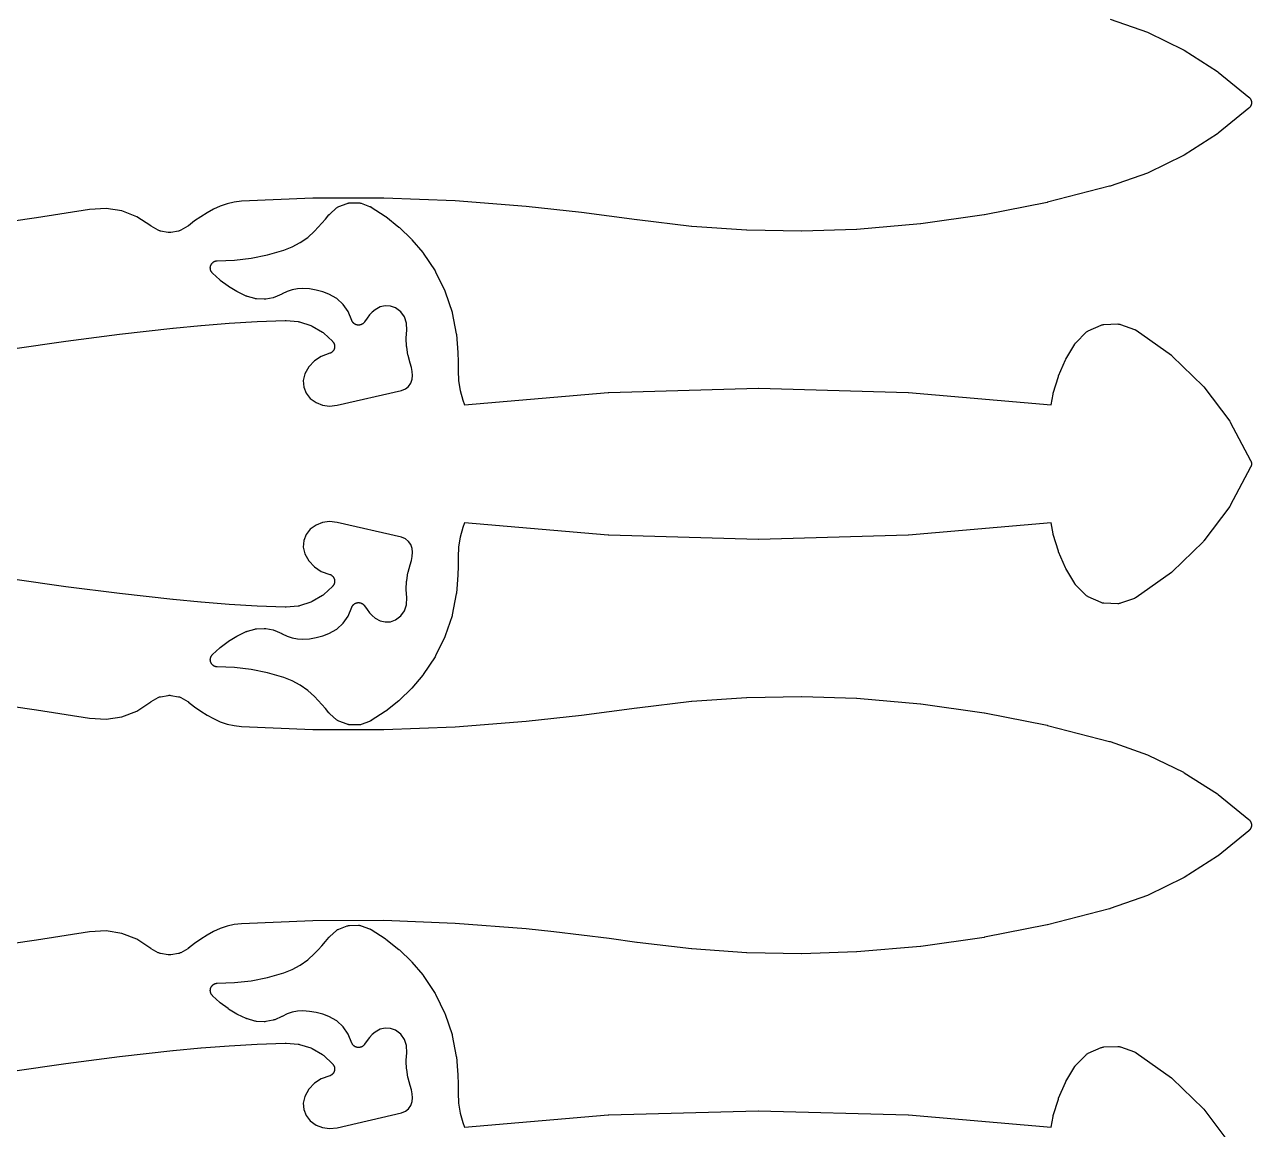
# Model space of a CAD drawing. Header units: metres. Extents: x 0 to 3000, y 0 to 1200.
# Drawn here: x 1698.4 to 2038.1, y 588 to 893.9 of the extents above; entities that cross this region are included whole.
import ezdxf

# ---------------------------------------------------------------- set-up
doc = ezdxf.new("R2010")
doc.units = ezdxf.units.M

msp = doc.modelspace()

# ---------------------------------------------------------------- linework, layer by layer
at = {"color": 1}
for points in [[(1998.94, 895.39), (2009.27, 891.75), (2009.49, 891.66), (2019.3, 886.88), (2019.5, 886.76), (2028.69, 880.88), (2028.88, 880.74), (2037.36, 873.81), (2037.36, 873.81), (2037.36, 873.81), (2037.43, 873.74), (2037.5, 873.68), (2037.51, 873.68), (2037.51, 873.67), (2037.57, 873.6), (2037.64, 873.53), (2037.64, 873.53), (2037.64, 873.53), (2037.7, 873.45), (2037.75, 873.38), (2037.76, 873.37), (2037.76, 873.37), (2037.81, 873.29), (2037.85, 873.21), (2037.86, 873.2), (2037.86, 873.2), (2037.9, 873.12), (2037.94, 873.03), (2037.94, 873.03), (2037.94, 873.02), (2037.97, 872.93), (2038.01, 872.85), (2038.01, 872.84), (2038.01, 872.84), (2038.03, 872.75), (2038.05, 872.66), (2038.05, 872.65), (2038.06, 872.65), (2038.07, 872.56), (2038.08, 872.46), (2038.08, 872.46), (2038.08, 872.45), (2038.09, 872.36), (2038.09, 872.27), (2038.09, 872.26), (2038.09, 872.26), (2038.09, 872.16), (2038.08, 872.07), (2038.08, 872.07), (2038.08, 872.06), (2038.07, 871.97), (2038.06, 871.88), (2038.05, 871.87), (2038.05, 871.87), (2038.03, 871.78), (2038.01, 871.69), (2038.01, 871.68), (2038.01, 871.68), (2037.97, 871.59), (2037.94, 871.5), (2037.94, 871.5), (2037.94, 871.49), (2037.9, 871.41), (2037.86, 871.32), (2037.86, 871.32), (2037.85, 871.32), (2037.81, 871.23), (2037.76, 871.15), (2037.76, 871.15), (2037.75, 871.15), (2037.7, 871.07), (2037.64, 871), (2037.64, 870.99), (2037.64, 870.99), (2037.57, 870.92), (2037.51, 870.85), (2037.51, 870.85), (2037.5, 870.84), (2037.43, 870.78), (2037.36, 870.72), (2037.36, 870.72), (2037.36, 870.71), (2028.88, 863.78), (2028.69, 863.65), (2019.5, 857.76), (2019.3, 857.65), (2009.49, 852.86), (2009.27, 852.77), (1998.94, 849.14), (1998.86, 849.11), (1998.78, 849.09), (1981.65, 844.67), (1981.54, 844.65), (1964.21, 841.19), (1964.1, 841.17), (1946.6, 838.68), (1946.49, 838.67), (1928.86, 837.16), (1928.81, 837.16), (1928.75, 837.15), (1913.61, 836.66), (1913.51, 836.66), (1898.37, 836.93), (1898.27, 836.94), (1883.17, 837.97), (1883.06, 837.98), (1868.02, 839.77), (1868, 839.77), (1867.98, 839.77), (1860.33, 840.84), (1852.67, 841.81), (1845.01, 842.7), (1837.35, 843.5), (1817.65, 845.05), (1797.94, 845.81), (1778.21, 845.78), (1758.52, 844.95), (1756.48, 844.72), (1754.52, 844.28), (1752.62, 843.64), (1750.76, 842.79), (1748.98, 841.79), (1747.23, 840.69), (1745.54, 839.51), (1743.87, 838.2), (1743.83, 838.17), (1743.79, 838.14), (1743.74, 838.12), (1743.71, 838.09), (1743.66, 838.06), (1743.62, 838.04), (1741.69, 836.94), (1741.54, 836.87), (1741.38, 836.8), (1741.21, 836.75), (1741.04, 836.71), (1738.92, 836.35), (1738.69, 836.32), (1738.47, 836.32), (1738.24, 836.35), (1736.12, 836.71), (1735.95, 836.75), (1735.79, 836.8), (1735.63, 836.87), (1735.47, 836.94), (1733.54, 838.04), (1733.49, 838.07), (1733.43, 838.11), (1729.51, 840.68), (1725.38, 842.28), (1721.01, 842.97), (1716.43, 842.7), (1701.8, 840.38), (1701.77, 840.38), (1687.02, 838.26)], [(1695.12, 804.14), (1709.87, 806.26), (1709.9, 806.26), (1724.69, 808.16), (1724.72, 808.16), (1739.53, 809.84), (1739.55, 809.84), (1739.57, 809.84), (1747.28, 810.58), (1747.32, 810.59), (1755.05, 811.18), (1755.09, 811.18), (1762.83, 811.63), (1762.87, 811.63), (1770.62, 811.93), (1770.64, 811.93), (1770.67, 811.93), (1770.74, 811.93), (1770.82, 811.93), (1770.84, 811.93), (1770.87, 811.93), (1774.15, 811.65), (1774.37, 811.62), (1774.59, 811.56), (1777.7, 810.57), (1777.9, 810.49), (1778.1, 810.39), (1780.91, 808.74), (1781.1, 808.61), (1781.27, 808.47), (1783.66, 806.2), (1783.72, 806.14), (1783.78, 806.08), (1783.79, 806.07), (1783.8, 806.06), (1783.85, 805.99), (1783.9, 805.93), (1783.91, 805.92), (1783.92, 805.9), (1783.97, 805.83), (1784.01, 805.76), (1784.02, 805.75), (1784.03, 805.74), (1784.07, 805.66), (1784.1, 805.59), (1784.11, 805.58), (1784.12, 805.56), (1784.15, 805.49), (1784.18, 805.41), (1784.18, 805.39), (1784.19, 805.38), (1784.21, 805.3), (1784.23, 805.22), (1784.24, 805.21), (1784.24, 805.19), (1784.26, 805.11), (1784.27, 805.03), (1784.27, 805.01), (1784.27, 805), (1784.28, 804.92), (1784.29, 804.83), (1784.29, 804.82), (1784.29, 804.8), (1784.29, 804.72), (1784.29, 804.64), (1784.29, 804.62), (1784.29, 804.61), (1784.28, 804.52), (1784.27, 804.44), (1784.26, 804.43), (1784.26, 804.41), (1784.24, 804.33), (1784.23, 804.25), (1784.22, 804.23), (1784.22, 804.22), (1784.19, 804.14), (1784.17, 804.06), (1784.16, 804.05), (1784.16, 804.03), (1784.13, 803.96), (1784.09, 803.88), (1784.09, 803.87), (1784.08, 803.85), (1784.04, 803.78), (1784, 803.71), (1783.99, 803.7), (1783.98, 803.68), (1783.94, 803.61), (1783.89, 803.55), (1783.88, 803.53), (1783.87, 803.52), (1783.82, 803.46), (1783.76, 803.39), (1783.75, 803.38), (1783.74, 803.37), (1783.68, 803.32), (1783.62, 803.26), (1783.61, 803.25), (1783.6, 803.24), (1783.54, 803.19), (1783.47, 803.13), (1783.46, 803.13), (1783.45, 803.12), (1783.38, 803.07), (1783.31, 803.03), (1783.29, 803.02), (1783.28, 803.01), (1783.21, 802.97), (1783.13, 802.93), (1783.12, 802.93), (1783.11, 802.92), (1783.03, 802.89), (1782.95, 802.86), (1780.56, 802.02), (1778.67, 800.78), (1777.13, 799.13), (1776.03, 797.15), (1775.59, 795.32), (1775.72, 793.52), (1776.38, 791.84), (1777.55, 790.37), (1779.14, 789.23), (1780.96, 788.51), (1782.9, 788.24), (1784.99, 788.47), (1802.77, 792.59), (1803.93, 793.05), (1804.76, 793.72), (1805.36, 794.6), (1805.71, 795.73), (1805.8, 796.76), (1805.76, 797.87), (1805.58, 798.98), (1805.24, 800.17), (1804.64, 802.23), (1804.59, 802.46), (1804.23, 804.57), (1804.2, 804.8), (1804.1, 806.94), (1804.1, 807.18), (1804.24, 809.23), (1804.18, 811.25), (1803.62, 812.92), (1802.58, 814.36), (1801.13, 815.45), (1799.74, 815.95), (1798.29, 816.04), (1796.88, 815.72), (1795.5, 814.94), (1794.72, 814.28), (1793.95, 813.48), (1793.25, 812.61), (1792.6, 811.59), (1792.58, 811.57), (1792.56, 811.54), (1792.52, 811.49), (1792.48, 811.43), (1792.46, 811.41), (1792.45, 811.39), (1792.4, 811.34), (1792.35, 811.28), (1792.33, 811.26), (1792.31, 811.24), (1792.26, 811.2), (1792.21, 811.15), (1792.19, 811.13), (1792.16, 811.11), (1792.11, 811.07), (1792.05, 811.03), (1792.03, 811.01), (1792.01, 811), (1791.95, 810.96), (1791.89, 810.93), (1791.86, 810.91), (1791.84, 810.9), (1791.77, 810.87), (1791.71, 810.84), (1791.68, 810.83), (1791.66, 810.82), (1791.59, 810.79), (1791.53, 810.77), (1791.5, 810.76), (1791.47, 810.75), (1791.4, 810.74), (1791.34, 810.72), (1791.31, 810.71), (1791.28, 810.71), (1791.21, 810.7), (1791.14, 810.69), (1791.12, 810.69), (1791.09, 810.68), (1791.02, 810.68), (1790.95, 810.67), (1790.92, 810.68), (1790.89, 810.67), (1790.82, 810.68), (1790.75, 810.68), (1790.72, 810.68), (1790.69, 810.69), (1790.63, 810.7), (1790.56, 810.71), (1790.53, 810.71), (1790.5, 810.72), (1790.43, 810.74), (1790.37, 810.75), (1790.34, 810.76), (1790.31, 810.77), (1790.25, 810.79), (1790.18, 810.81), (1790.15, 810.83), (1790.13, 810.84), (1790.06, 810.87), (1790, 810.9), (1789.98, 810.91), (1789.95, 810.92), (1789.89, 810.96), (1789.83, 810.99), (1789.81, 811.01), (1789.78, 811.03), (1789.73, 811.07), (1789.67, 811.11), (1789.65, 811.13), (1789.63, 811.14), (1789.58, 811.19), (1789.52, 811.24), (1789.5, 811.26), (1789.48, 811.28), (1789.44, 811.33), (1789.39, 811.38), (1789.37, 811.4), (1789.35, 811.42), (1789.31, 811.48), (1789.27, 811.54), (1789.26, 811.56), (1789.24, 811.58), (1789.2, 811.64), (1789.17, 811.7), (1789.15, 811.73), (1789.14, 811.75), (1789.11, 811.82), (1789.08, 811.88), (1789.07, 811.91), (1789.06, 811.93), (1788.06, 814.42), (1786.68, 816.41), (1784.89, 818.03), (1782.7, 819.26), (1780.99, 819.88), (1779.16, 820.36), (1777.31, 820.67), (1775.45, 820.8), (1773.97, 820.73), (1772.55, 820.47), (1771.18, 820.01), (1769.75, 819.29), (1769.71, 819.28), (1769.67, 819.25), (1767.72, 818.39), (1767.5, 818.31), (1767.27, 818.25), (1765.2, 817.87), (1764.98, 817.84), (1764.75, 817.84), (1762.64, 817.93), (1762.41, 817.95), (1762.19, 818.01), (1760.13, 818.59), (1760.07, 818.61), (1760, 818.63), (1759.98, 818.64), (1759.95, 818.65), (1759.88, 818.68), (1759.82, 818.71), (1757.4, 819.86), (1757.22, 819.95), (1754.94, 821.34), (1754.77, 821.45), (1752.63, 823.06), (1752.48, 823.19), (1750.51, 825.01), (1750.51, 825.01), (1750.51, 825.01), (1750.44, 825.08), (1750.37, 825.15), (1750.37, 825.15), (1750.37, 825.15), (1750.31, 825.23), (1750.25, 825.3), (1750.25, 825.3), (1750.25, 825.31), (1750.19, 825.39), (1750.14, 825.47), (1750.14, 825.47), (1750.14, 825.47), (1750.1, 825.56), (1750.05, 825.64), (1750.05, 825.64), (1750.05, 825.65), (1750.01, 825.73), (1749.98, 825.82), (1749.98, 825.83), (1749.98, 825.83), (1749.95, 825.92), (1749.92, 826.01), (1749.92, 826.01), (1749.92, 826.02), (1749.9, 826.11), (1749.89, 826.2), (1749.89, 826.21), (1749.89, 826.21), (1749.88, 826.3), (1749.87, 826.4), (1749.87, 826.4), (1749.87, 826.41), (1749.87, 826.5), (1749.87, 826.6), (1749.87, 826.6), (1749.87, 826.6), (1749.88, 826.7), (1749.89, 826.79), (1749.89, 826.79), (1749.89, 826.8), (1749.91, 826.89), (1749.93, 826.98), (1749.93, 826.99), (1749.93, 826.99), (1749.96, 827.08), (1749.99, 827.17), (1749.99, 827.17), (1749.99, 827.18), (1750.03, 827.26), (1750.07, 827.35), (1750.07, 827.35), (1750.07, 827.36), (1750.12, 827.44), (1750.16, 827.52), (1750.16, 827.53), (1750.17, 827.53), (1750.22, 827.61), (1750.27, 827.68), (1750.28, 827.69), (1750.28, 827.69), (1750.34, 827.76), (1750.4, 827.84), (1750.4, 827.84), (1750.4, 827.84), (1750.47, 827.91), (1750.54, 827.97), (1750.54, 827.97), (1750.54, 827.98), (1750.62, 828.04), (1750.69, 828.1), (1750.7, 828.1), (1750.7, 828.1), (1750.78, 828.15), (1750.86, 828.2), (1750.86, 828.2), (1750.86, 828.21), (1750.95, 828.25), (1751.03, 828.29), (1751.03, 828.29), (1751.04, 828.3), (1751.13, 828.33), (1751.21, 828.37), (1751.22, 828.37), (1751.22, 828.37), (1751.31, 828.4), (1751.4, 828.42), (1751.4, 828.42), (1751.41, 828.42), (1751.5, 828.44), (1751.59, 828.46), (1751.6, 828.46), (1751.6, 828.46), (1751.7, 828.47), (1751.79, 828.48), (1751.79, 828.48), (1751.8, 828.48), (1756.54, 828.65), (1761.17, 829.19), (1765.74, 830.1), (1770.21, 831.38), (1772.57, 832.32), (1774.79, 833.52), (1776.85, 834.97), (1778.76, 836.69), (1779.77, 837.74), (1780.77, 838.85), (1781.75, 839.99), (1782.7, 841.18), (1782.75, 841.23), (1782.79, 841.28), (1782.82, 841.3), (1782.83, 841.33), (1782.89, 841.37), (1782.93, 841.42), (1784.83, 843.1), (1784.97, 843.22), (1785.12, 843.32), (1785.28, 843.4), (1785.44, 843.47), (1787.74, 844.36), (1787.91, 844.41), (1788.08, 844.45), (1788.25, 844.48), (1788.43, 844.49), (1790.89, 844.52), (1791.07, 844.52), (1791.24, 844.5), (1791.42, 844.46), (1791.59, 844.41), (1793.98, 843.55), (1794.01, 843.54), (1794.04, 843.53), (1794.1, 843.5), (1794.1, 843.5), (1794.16, 843.48), (1794.19, 843.46), (1794.22, 843.45), (1794.28, 843.41), (1794.33, 843.38), (1794.36, 843.37), (1794.39, 843.35), (1798.29, 840.82), (1798.45, 840.71), (1802.08, 837.82), (1802.22, 837.69), (1805.55, 834.46), (1805.68, 834.32), (1808.69, 830.77), (1808.7, 830.76), (1808.71, 830.75), (1808.76, 830.68), (1808.81, 830.62), (1808.82, 830.6), (1808.83, 830.59), (1812.1, 825.66), (1812.24, 825.43), (1814.82, 820.13), (1814.92, 819.89), (1816.78, 814.3), (1816.85, 814.04), (1817.96, 808.23), (1817.98, 808.14), (1817.99, 808.06), (1818.25, 805.62), (1818.25, 805.55), (1818.42, 803.11), (1818.43, 803.04), (1818.51, 800.59), (1818.51, 800.52), (1818.51, 798.1), (1818.61, 795.27), (1819.02, 792.55), (1819.74, 789.9), (1820.24, 788.61), (1860.04, 792.01), (1860.16, 792.02), (1901.54, 793.19), (1901.66, 793.19), (1943.04, 792.02), (1943.16, 792.01), (1982.63, 788.64), (1983.17, 791.59), (1983.23, 791.82), (1984.63, 796.42), (1984.71, 796.63), (1986.63, 801.04), (1986.74, 801.25), (1989.16, 805.41), (1989.19, 805.46), (1989.22, 805.51), (1989.25, 805.54), (1989.27, 805.58), (1989.3, 805.62), (1989.34, 805.66), (1989.37, 805.7), (1989.39, 805.73), (1989.43, 805.77), (1989.47, 805.81), (1992.3, 808.68), (1992.44, 808.81), (1992.59, 808.93), (1992.76, 809.03), (1992.93, 809.11), (1996.51, 810.67), (1996.68, 810.73), (1996.86, 810.78), (1997.04, 810.82), (1997.23, 810.83), (2001.13, 810.98), (2001.32, 810.97), (2001.51, 810.95), (2001.7, 810.92), (2001.88, 810.86), (2005.68, 809.5), (2005.74, 809.47), (2005.81, 809.44), (2005.83, 809.43), (2005.86, 809.42), (2005.92, 809.38), (2005.99, 809.35), (2006.01, 809.34), (2006.03, 809.33), (2006.09, 809.29), (2006.15, 809.25), (2015.94, 802.32), (2016.06, 802.22), (2016.18, 802.12), (2024.71, 793.81), (2024.82, 793.7), (2024.92, 793.58), (2032.07, 784.05), (2032.16, 783.92), (2032.24, 783.79), (2037.86, 773.2), (2037.9, 773.12), (2037.94, 773.03), (2037.94, 773.03), (2037.94, 773.02), (2037.97, 772.93), (2038.01, 772.85), (2038.01, 772.84), (2038.01, 772.84), (2038.03, 772.75), (2038.05, 772.66), (2038.05, 772.65), (2038.06, 772.65), (2038.07, 772.56), (2038.08, 772.46), (2038.08, 772.46), (2038.08, 772.45), (2038.09, 772.36), (2038.09, 772.27), (2038.09, 772.26), (2038.09, 772.26), (2038.09, 772.16), (2038.08, 772.07), (2038.08, 772.07), (2038.08, 772.06), (2038.07, 771.97), (2038.06, 771.88), (2038.05, 771.87), (2038.05, 771.87), (2038.03, 771.78), (2038.01, 771.69), (2038.01, 771.68), (2038.01, 771.68), (2037.97, 771.59), (2037.94, 771.5), (2037.94, 771.5), (2037.94, 771.49), (2037.9, 771.41), (2037.86, 771.32), (2032.24, 760.74), (2032.16, 760.6), (2032.07, 760.48), (2024.92, 750.95), (2024.82, 750.83), (2024.71, 750.71), (2016.18, 742.4), (2016.06, 742.3), (2015.94, 742.2), (2006.15, 735.28), (2006.09, 735.24), (2006.03, 735.2), (2006.01, 735.19), (2005.99, 735.17), (2005.92, 735.14), (2005.86, 735.1), (2005.83, 735.09), (2005.81, 735.08), (2005.74, 735.06), (2005.68, 735.03), (2001.88, 733.66), (2001.7, 733.61), (2001.51, 733.57), (2001.32, 733.55), (2001.13, 733.55), (1997.23, 733.69), (1997.04, 733.71), (1996.86, 733.74), (1996.68, 733.79), (1996.51, 733.86), (1992.93, 735.41), (1992.76, 735.5), (1992.59, 735.6), (1992.44, 735.71), (1992.3, 735.84), (1989.47, 738.71), (1989.43, 738.75), (1989.39, 738.79), (1989.37, 738.83), (1989.34, 738.86), (1989.3, 738.9), (1989.27, 738.95), (1989.25, 738.98), (1989.22, 739.02), (1989.19, 739.07), (1989.16, 739.11), (1986.74, 743.28), (1986.63, 743.49), (1984.71, 747.89), (1984.63, 748.11), (1983.23, 752.71), (1983.17, 752.93), (1982.63, 755.89), (1943.16, 752.51), (1943.04, 752.51), (1901.66, 751.33), (1901.54, 751.33), (1860.16, 752.51), (1860.04, 752.51), (1820.24, 755.91), (1819.74, 754.63), (1819.02, 751.97), (1818.61, 749.25), (1818.51, 746.42), (1818.51, 744.01), (1818.51, 743.94), (1818.43, 741.49), (1818.42, 741.42), (1818.25, 738.97), (1818.25, 738.9), (1817.99, 736.46), (1817.98, 736.38), (1817.96, 736.3), (1816.85, 730.48), (1816.78, 730.23), (1814.92, 724.64), (1814.82, 724.39), (1812.24, 719.09), (1812.1, 718.86), (1808.83, 713.93), (1808.82, 713.92), (1808.81, 713.91), (1808.76, 713.84), (1808.71, 713.78), (1808.7, 713.76), (1808.69, 713.75), (1805.68, 710.2), (1805.55, 710.06), (1802.22, 706.83), (1802.08, 706.7), (1798.45, 703.82), (1798.29, 703.7), (1794.39, 701.18), (1794.36, 701.16), (1794.33, 701.14), (1794.28, 701.11), (1794.22, 701.08), (1794.19, 701.06), (1794.16, 701.05), (1794.1, 701.02), (1794.04, 701), (1794.01, 700.99), (1793.98, 700.97), (1791.59, 700.12), (1791.42, 700.06), (1791.24, 700.03), (1791.07, 700.01), (1790.89, 700), (1788.43, 700.04), (1788.25, 700.05), (1788.08, 700.07), (1787.91, 700.11), (1787.74, 700.17), (1785.44, 701.05), (1785.28, 701.12), (1785.12, 701.21), (1784.97, 701.31), (1784.83, 701.42), (1782.93, 703.1), (1782.89, 703.15), (1782.83, 703.2), (1782.82, 703.22), (1782.79, 703.24), (1782.75, 703.29), (1782.7, 703.34), (1781.75, 704.53), (1780.77, 705.67), (1779.77, 706.78), (1778.76, 707.83), (1776.85, 709.56), (1774.79, 711.01), (1772.57, 712.21), (1770.21, 713.15), (1765.74, 714.42), (1761.17, 715.33), (1756.54, 715.88), (1751.8, 716.05), (1751.79, 716.05), (1751.79, 716.05), (1751.7, 716.06), (1751.6, 716.06), (1751.6, 716.07), (1751.59, 716.07), (1751.5, 716.08), (1751.41, 716.1), (1751.4, 716.1), (1751.4, 716.1), (1751.31, 716.13), (1751.22, 716.16), (1751.22, 716.16), (1751.21, 716.16), (1751.13, 716.19), (1751.04, 716.23), (1751.03, 716.23), (1751.03, 716.23), (1750.95, 716.27), (1750.86, 716.32), (1750.86, 716.32), (1750.86, 716.32), (1750.78, 716.37), (1750.7, 716.42), (1750.7, 716.43), (1750.69, 716.43), (1750.62, 716.49), (1750.54, 716.55), (1750.54, 716.55), (1750.54, 716.55), (1750.47, 716.62), (1750.4, 716.68), (1750.4, 716.69), (1750.4, 716.69), (1750.34, 716.76), (1750.28, 716.83), (1750.28, 716.84), (1750.27, 716.84), (1750.22, 716.92), (1750.17, 717), (1750.16, 717), (1750.16, 717), (1750.12, 717.08), (1750.07, 717.17), (1750.07, 717.17), (1750.07, 717.17), (1750.03, 717.26), (1749.99, 717.35), (1749.99, 717.35), (1749.99, 717.35), (1749.96, 717.44), (1749.93, 717.54), (1749.93, 717.54), (1749.93, 717.54), (1749.91, 717.63), (1749.89, 717.73), (1749.89, 717.73), (1749.89, 717.73), (1749.88, 717.83), (1749.87, 717.92), (1749.87, 717.93), (1749.87, 717.93), (1749.87, 718.02), (1749.87, 718.12), (1749.87, 718.12), (1749.87, 718.12), (1749.88, 718.22), (1749.89, 718.31), (1749.89, 718.32), (1749.89, 718.32), (1749.9, 718.41), (1749.92, 718.51), (1749.92, 718.51), (1749.92, 718.51), (1749.95, 718.6), (1749.98, 718.7), (1749.98, 718.7), (1749.98, 718.7), (1750.01, 718.79), (1750.05, 718.88), (1750.05, 718.88), (1750.05, 718.88), (1750.1, 718.97), (1750.14, 719.05), (1750.14, 719.05), (1750.14, 719.06), (1750.19, 719.14), (1750.25, 719.22), (1750.25, 719.22), (1750.25, 719.22), (1750.31, 719.3), (1750.37, 719.37), (1750.37, 719.37), (1750.37, 719.37), (1750.44, 719.44), (1750.51, 719.51), (1750.51, 719.51), (1750.51, 719.51), (1752.48, 721.34), (1752.63, 721.46), (1754.77, 723.07), (1754.94, 723.19), (1757.22, 724.57), (1757.4, 724.67), (1759.82, 725.82), (1759.88, 725.84), (1759.95, 725.87), (1759.98, 725.88), (1760, 725.89), (1760.07, 725.91), (1760.13, 725.94), (1762.19, 726.52), (1762.41, 726.57), (1762.64, 726.59), (1764.75, 726.69), (1764.98, 726.69), (1765.2, 726.66), (1767.27, 726.27), (1767.5, 726.21), (1767.72, 726.13), (1769.67, 725.27), (1769.71, 725.25), (1769.75, 725.23), (1771.18, 724.52), (1772.55, 724.06), (1773.97, 723.79), (1775.45, 723.73), (1777.31, 723.86), (1779.16, 724.16), (1780.99, 724.64), (1782.7, 725.26), (1784.89, 726.49), (1786.68, 728.12), (1788.06, 730.1), (1789.06, 732.59), (1789.07, 732.62), (1789.08, 732.65), (1789.11, 732.71), (1789.14, 732.77), (1789.15, 732.8), (1789.17, 732.82), (1789.2, 732.88), (1789.24, 732.94), (1789.26, 732.96), (1789.27, 732.99), (1789.31, 733.04), (1789.35, 733.1), (1789.37, 733.12), (1789.39, 733.14), (1789.44, 733.19), (1789.48, 733.25), (1789.5, 733.27), (1789.52, 733.29), (1789.58, 733.33), (1789.63, 733.38), (1789.65, 733.4), (1789.67, 733.42), (1789.73, 733.46), (1789.78, 733.5), (1789.81, 733.51), (1789.83, 733.53), (1789.89, 733.57), (1789.95, 733.6), (1789.98, 733.61), (1790, 733.63), (1790.06, 733.66), (1790.13, 733.69), (1790.15, 733.7), (1790.18, 733.71), (1790.25, 733.73), (1790.31, 733.76), (1790.34, 733.76), (1790.37, 733.77), (1790.43, 733.79), (1790.5, 733.81), (1790.53, 733.81), (1790.56, 733.82), (1790.63, 733.83), (1790.69, 733.84), (1790.72, 733.84), (1790.75, 733.84), (1790.82, 733.85), (1790.89, 733.85), (1790.92, 733.85), (1790.95, 733.85), (1791.02, 733.84), (1791.09, 733.84), (1791.12, 733.84), (1791.14, 733.84), (1791.21, 733.83), (1791.28, 733.82), (1791.31, 733.81), (1791.34, 733.8), (1791.4, 733.79), (1791.47, 733.77), (1791.5, 733.76), (1791.53, 733.75), (1791.59, 733.73), (1791.66, 733.71), (1791.68, 733.69), (1791.71, 733.68), (1791.77, 733.65), (1791.84, 733.63), (1791.86, 733.61), (1791.89, 733.6), (1791.95, 733.56), (1792.01, 733.53), (1792.03, 733.51), (1792.05, 733.49), (1792.11, 733.45), (1792.16, 733.41), (1792.19, 733.39), (1792.21, 733.37), (1792.26, 733.33), (1792.31, 733.28), (1792.33, 733.26), (1792.35, 733.24), (1792.4, 733.19), (1792.45, 733.14), (1792.46, 733.11), (1792.48, 733.09), (1792.52, 733.04), (1792.56, 732.98), (1792.58, 732.96), (1792.6, 732.93), (1793.25, 731.91), (1793.95, 731.04), (1794.72, 730.24), (1795.5, 729.58), (1796.88, 728.81), (1798.29, 728.49), (1799.74, 728.57), (1801.13, 729.08), (1802.58, 730.17), (1803.62, 731.6), (1804.18, 733.27), (1804.24, 735.3), (1804.1, 737.35), (1804.1, 737.58), (1804.2, 739.72), (1804.23, 739.95), (1804.59, 742.07), (1804.64, 742.29), (1805.24, 744.35), (1805.58, 745.55), (1805.76, 746.65), (1805.8, 747.77), (1805.71, 748.79), (1805.36, 749.92), (1804.76, 750.8), (1803.93, 751.47), (1802.77, 751.93), (1784.99, 756.06), (1782.9, 756.28), (1780.96, 756.01), (1779.14, 755.29), (1777.55, 754.15), (1776.38, 752.68), (1775.72, 751), (1775.59, 749.2), (1776.03, 747.37), (1777.13, 745.39), (1778.67, 743.74), (1780.56, 742.5), (1782.95, 741.66), (1783.03, 741.63), (1783.11, 741.6), (1783.12, 741.6), (1783.13, 741.59), (1783.21, 741.55), (1783.28, 741.51), (1783.29, 741.51), (1783.31, 741.5), (1783.38, 741.45), (1783.45, 741.41), (1783.46, 741.4), (1783.47, 741.39), (1783.54, 741.34), (1783.6, 741.29), (1783.61, 741.28), (1783.62, 741.27), (1783.68, 741.21), (1783.74, 741.15), (1783.75, 741.14), (1783.76, 741.13), (1783.82, 741.07), (1783.87, 741), (1783.88, 740.99), (1783.89, 740.98), (1783.94, 740.91), (1783.98, 740.84), (1783.99, 740.83), (1784, 740.82), (1784.04, 740.74), (1784.08, 740.67), (1784.09, 740.66), (1784.09, 740.64), (1784.13, 740.57), (1784.16, 740.49), (1784.16, 740.48), (1784.17, 740.46), (1784.19, 740.38), (1784.22, 740.3), (1784.22, 740.29), (1784.23, 740.28), (1784.24, 740.19), (1784.26, 740.11), (1784.26, 740.1), (1784.27, 740.08), (1784.28, 740), (1784.29, 739.92), (1784.29, 739.9), (1784.29, 739.89), (1784.29, 739.8), (1784.29, 739.72), (1784.29, 739.71), (1784.29, 739.69), (1784.28, 739.61), (1784.27, 739.52), (1784.27, 739.51), (1784.27, 739.5), (1784.26, 739.41), (1784.24, 739.33), (1784.24, 739.32), (1784.23, 739.3), (1784.21, 739.22), (1784.19, 739.14), (1784.18, 739.13), (1784.18, 739.11), (1784.15, 739.04), (1784.12, 738.96), (1784.11, 738.95), (1784.1, 738.93), (1784.07, 738.86), (1784.03, 738.78), (1784.02, 738.77), (1784.01, 738.76), (1783.97, 738.69), (1783.92, 738.62), (1783.91, 738.61), (1783.9, 738.6), (1783.85, 738.53), (1783.8, 738.47), (1783.79, 738.45), (1783.78, 738.44), (1783.72, 738.38), (1783.66, 738.32), (1781.27, 736.06), (1781.1, 735.91), (1780.91, 735.79), (1778.1, 734.13), (1777.9, 734.03), (1777.7, 733.95), (1774.59, 732.96), (1774.37, 732.9), (1774.15, 732.87), (1770.87, 732.6), (1770.84, 732.6), (1770.82, 732.59), (1770.74, 732.59), (1770.67, 732.59), (1770.64, 732.59), (1770.62, 732.59), (1762.87, 732.89), (1762.83, 732.89), (1755.09, 733.34), (1755.05, 733.34), (1747.32, 733.94), (1747.28, 733.94), (1739.57, 734.68), (1739.55, 734.69), (1739.53, 734.69), (1724.72, 736.36), (1724.69, 736.37), (1709.9, 738.26), (1709.87, 738.26), (1695.12, 740.38)], [(1687.02, 706.26), (1701.77, 704.14), (1701.8, 704.14), (1716.43, 701.82), (1721.01, 701.56), (1725.38, 702.25), (1729.51, 703.84), (1733.43, 706.42), (1733.49, 706.45), (1733.54, 706.49), (1735.47, 707.58), (1735.63, 707.66), (1735.79, 707.72), (1735.95, 707.77), (1736.12, 707.81), (1738.24, 708.17), (1738.47, 708.2), (1738.69, 708.2), (1738.92, 708.17), (1741.04, 707.81), (1741.21, 707.77), (1741.38, 707.72), (1741.54, 707.66), (1741.69, 707.58), (1743.62, 706.49), (1743.66, 706.46), (1743.71, 706.44), (1743.74, 706.41), (1743.79, 706.38), (1743.83, 706.35), (1743.87, 706.32), (1745.54, 705.02), (1747.23, 703.83), (1748.98, 702.73), (1750.76, 701.74), (1752.62, 700.88), (1754.52, 700.24), (1756.48, 699.8), (1758.52, 699.57), (1778.21, 698.75), (1797.94, 698.72), (1817.65, 699.48), (1837.35, 701.02), (1845.01, 701.82), (1852.67, 702.71), (1860.33, 703.69), (1867.98, 704.75), (1868, 704.75), (1868.02, 704.76), (1883.06, 706.55), (1883.17, 706.56), (1898.27, 707.59), (1898.37, 707.59), (1913.51, 707.86), (1913.61, 707.86), (1928.75, 707.37), (1928.81, 707.37), (1928.86, 707.36), (1946.49, 705.85), (1946.6, 705.84), (1964.1, 703.35), (1964.21, 703.33), (1981.54, 699.88), (1981.65, 699.85), (1998.78, 695.44), (1998.86, 695.41), (1998.94, 695.39), (2009.27, 691.75), (2009.49, 691.66), (2019.3, 686.88), (2019.5, 686.76), (2028.69, 680.88), (2028.88, 680.74), (2037.36, 673.81), (2037.36, 673.81), (2037.36, 673.81), (2037.43, 673.74), (2037.5, 673.68), (2037.51, 673.68), (2037.51, 673.67), (2037.57, 673.6), (2037.64, 673.53), (2037.64, 673.53), (2037.64, 673.53), (2037.7, 673.45), (2037.75, 673.38), (2037.76, 673.37), (2037.76, 673.37), (2037.81, 673.29), (2037.85, 673.21), (2037.86, 673.2), (2037.86, 673.2), (2037.9, 673.12), (2037.94, 673.03), (2037.94, 673.03), (2037.94, 673.02), (2037.97, 672.93), (2038.01, 672.85), (2038.01, 672.84), (2038.01, 672.84), (2038.03, 672.75), (2038.05, 672.66), (2038.05, 672.65), (2038.06, 672.65), (2038.07, 672.56), (2038.08, 672.46), (2038.08, 672.46), (2038.08, 672.45), (2038.09, 672.36), (2038.09, 672.27), (2038.09, 672.26), (2038.09, 672.26), (2038.09, 672.16), (2038.08, 672.07), (2038.08, 672.07), (2038.08, 672.06), (2038.07, 671.97), (2038.06, 671.88), (2038.05, 671.87), (2038.05, 671.87), (2038.03, 671.78), (2038.01, 671.69), (2038.01, 671.68), (2038.01, 671.68), (2037.97, 671.59), (2037.94, 671.5), (2037.94, 671.5), (2037.94, 671.49), (2037.9, 671.41), (2037.86, 671.32), (2037.86, 671.32), (2037.85, 671.32), (2037.81, 671.23), (2037.76, 671.15), (2037.76, 671.15), (2037.75, 671.15), (2037.7, 671.07), (2037.64, 671), (2037.64, 670.99), (2037.64, 670.99), (2037.57, 670.92), (2037.51, 670.85), (2037.51, 670.85), (2037.5, 670.84), (2037.43, 670.78), (2037.36, 670.72), (2037.36, 670.72), (2037.36, 670.71), (2028.88, 663.78), (2028.69, 663.65), (2019.5, 657.76), (2019.3, 657.65), (2009.49, 652.86), (2009.27, 652.77), (1998.94, 649.14), (1998.86, 649.11), (1998.78, 649.09), (1981.65, 644.67), (1981.54, 644.65), (1964.21, 641.19), (1964.1, 641.17), (1946.6, 638.68), (1946.49, 638.67), (1928.86, 637.16), (1928.81, 637.16), (1928.75, 637.15), (1913.61, 636.66), (1913.51, 636.66), (1898.37, 636.93), (1898.27, 636.94), (1883.17, 637.97), (1883.06, 637.98), (1868.02, 639.77), (1868, 639.77), (1867.98, 639.77), (1860.33, 640.84), (1852.67, 641.81), (1845.01, 642.7), (1837.35, 643.5), (1817.65, 645.05), (1797.94, 645.81), (1778.21, 645.78), (1758.52, 644.95), (1756.48, 644.72), (1754.52, 644.28), (1752.62, 643.64), (1750.76, 642.79), (1748.98, 641.79), (1747.23, 640.69), (1745.54, 639.51), (1743.87, 638.2), (1743.83, 638.17), (1743.79, 638.14), (1743.74, 638.12), (1743.71, 638.09), (1743.66, 638.06), (1743.62, 638.04), (1741.69, 636.94), (1741.54, 636.87), (1741.38, 636.8), (1741.21, 636.75), (1741.04, 636.71), (1738.92, 636.35), (1738.69, 636.32), (1738.47, 636.32), (1738.24, 636.35), (1736.12, 636.71), (1735.95, 636.75), (1735.79, 636.8), (1735.63, 636.87), (1735.47, 636.94), (1733.54, 638.04), (1733.49, 638.07), (1733.43, 638.11), (1729.51, 640.68), (1725.38, 642.28), (1721.01, 642.97), (1716.43, 642.7), (1701.8, 640.38), (1701.77, 640.38), (1687.02, 638.26)], [(1695.12, 604.14), (1709.87, 606.26), (1709.9, 606.26), (1724.69, 608.16), (1724.72, 608.16), (1739.53, 609.84), (1739.55, 609.84), (1739.57, 609.84), (1747.28, 610.58), (1747.32, 610.59), (1755.05, 611.18), (1755.09, 611.18), (1762.83, 611.63), (1762.87, 611.63), (1770.62, 611.93), (1770.64, 611.93), (1770.67, 611.93), (1770.74, 611.93), (1770.82, 611.93), (1770.84, 611.93), (1770.87, 611.93), (1774.15, 611.65), (1774.37, 611.62), (1774.59, 611.56), (1777.7, 610.57), (1777.9, 610.49), (1778.1, 610.39), (1780.91, 608.74), (1781.1, 608.61), (1781.27, 608.47), (1783.66, 606.2), (1783.72, 606.14), (1783.78, 606.08), (1783.79, 606.07), (1783.8, 606.06), (1783.85, 605.99), (1783.9, 605.93), (1783.91, 605.92), (1783.92, 605.9), (1783.97, 605.83), (1784.01, 605.76), (1784.02, 605.75), (1784.03, 605.74), (1784.07, 605.66), (1784.1, 605.59), (1784.11, 605.58), (1784.12, 605.56), (1784.15, 605.49), (1784.18, 605.41), (1784.18, 605.39), (1784.19, 605.38), (1784.21, 605.3), (1784.23, 605.22), (1784.24, 605.21), (1784.24, 605.19), (1784.26, 605.11), (1784.27, 605.03), (1784.27, 605.01), (1784.27, 605), (1784.28, 604.92), (1784.29, 604.83), (1784.29, 604.82), (1784.29, 604.8), (1784.29, 604.72), (1784.29, 604.64), (1784.29, 604.62), (1784.29, 604.61), (1784.28, 604.52), (1784.27, 604.44), (1784.26, 604.43), (1784.26, 604.41), (1784.24, 604.33), (1784.23, 604.25), (1784.22, 604.23), (1784.22, 604.22), (1784.19, 604.14), (1784.17, 604.06), (1784.16, 604.05), (1784.16, 604.03), (1784.13, 603.96), (1784.09, 603.88), (1784.09, 603.87), (1784.08, 603.85), (1784.04, 603.78), (1784, 603.71), (1783.99, 603.7), (1783.98, 603.68), (1783.94, 603.61), (1783.89, 603.55), (1783.88, 603.53), (1783.87, 603.52), (1783.82, 603.46), (1783.76, 603.39), (1783.75, 603.38), (1783.74, 603.37), (1783.68, 603.32), (1783.62, 603.26), (1783.61, 603.25), (1783.6, 603.24), (1783.54, 603.19), (1783.47, 603.13), (1783.46, 603.13), (1783.45, 603.12), (1783.38, 603.07), (1783.31, 603.03), (1783.29, 603.02), (1783.28, 603.01), (1783.21, 602.97), (1783.13, 602.93), (1783.12, 602.93), (1783.11, 602.92), (1783.03, 602.89), (1782.95, 602.86), (1780.56, 602.02), (1778.67, 600.78), (1777.13, 599.13), (1776.03, 597.15), (1775.59, 595.32), (1775.72, 593.52), (1776.38, 591.84), (1777.55, 590.37), (1779.14, 589.23), (1780.96, 588.51), (1782.9, 588.24), (1784.99, 588.47), (1802.77, 592.59), (1803.93, 593.05), (1804.76, 593.72), (1805.36, 594.6), (1805.71, 595.73), (1805.8, 596.76), (1805.76, 597.87), (1805.58, 598.98), (1805.24, 600.17), (1804.64, 602.23), (1804.59, 602.46), (1804.23, 604.57), (1804.2, 604.8), (1804.1, 606.94), (1804.1, 607.18), (1804.24, 609.23), (1804.18, 611.25), (1803.62, 612.92), (1802.58, 614.36), (1801.13, 615.45), (1799.74, 615.95), (1798.29, 616.04), (1796.88, 615.72), (1795.5, 614.94), (1794.72, 614.28), (1793.95, 613.48), (1793.25, 612.61), (1792.6, 611.59), (1792.58, 611.57), (1792.56, 611.54), (1792.52, 611.49), (1792.48, 611.43), (1792.46, 611.41), (1792.45, 611.39), (1792.4, 611.34), (1792.35, 611.28), (1792.33, 611.26), (1792.31, 611.24), (1792.26, 611.2), (1792.21, 611.15), (1792.19, 611.13), (1792.16, 611.11), (1792.11, 611.07), (1792.05, 611.03), (1792.03, 611.01), (1792.01, 611), (1791.95, 610.96), (1791.89, 610.93), (1791.86, 610.91), (1791.84, 610.9), (1791.77, 610.87), (1791.71, 610.84), (1791.68, 610.83), (1791.66, 610.82), (1791.59, 610.79), (1791.53, 610.77), (1791.5, 610.76), (1791.47, 610.75), (1791.4, 610.74), (1791.34, 610.72), (1791.31, 610.71), (1791.28, 610.71), (1791.21, 610.7), (1791.14, 610.69), (1791.12, 610.69), (1791.09, 610.68), (1791.02, 610.68), (1790.95, 610.67), (1790.92, 610.68), (1790.89, 610.67), (1790.82, 610.68), (1790.75, 610.68), (1790.72, 610.68), (1790.69, 610.69), (1790.63, 610.7), (1790.56, 610.71), (1790.53, 610.71), (1790.5, 610.72), (1790.43, 610.74), (1790.37, 610.75), (1790.34, 610.76), (1790.31, 610.77), (1790.25, 610.79), (1790.18, 610.81), (1790.15, 610.83), (1790.13, 610.84), (1790.06, 610.87), (1790, 610.9), (1789.98, 610.91), (1789.95, 610.92), (1789.89, 610.96), (1789.83, 610.99), (1789.81, 611.01), (1789.78, 611.03), (1789.73, 611.07), (1789.67, 611.11), (1789.65, 611.13), (1789.63, 611.14), (1789.58, 611.19), (1789.52, 611.24), (1789.5, 611.26), (1789.48, 611.28), (1789.44, 611.33), (1789.39, 611.38), (1789.37, 611.4), (1789.35, 611.42), (1789.31, 611.48), (1789.27, 611.54), (1789.26, 611.56), (1789.24, 611.58), (1789.2, 611.64), (1789.17, 611.7), (1789.15, 611.73), (1789.14, 611.75), (1789.11, 611.82), (1789.08, 611.88), (1789.07, 611.91), (1789.06, 611.93), (1788.06, 614.42), (1786.68, 616.41), (1784.89, 618.03), (1782.7, 619.26), (1780.99, 619.88), (1779.16, 620.36), (1777.31, 620.67), (1775.45, 620.8), (1773.97, 620.73), (1772.55, 620.47), (1771.18, 620.01), (1769.75, 619.29), (1769.71, 619.28), (1769.67, 619.25), (1767.72, 618.39), (1767.5, 618.31), (1767.27, 618.25), (1765.2, 617.87), (1764.98, 617.84), (1764.75, 617.84), (1762.64, 617.93), (1762.41, 617.95), (1762.19, 618.01), (1760.13, 618.59), (1760.07, 618.61), (1760, 618.63), (1759.98, 618.64), (1759.95, 618.65), (1759.88, 618.68), (1759.82, 618.71), (1757.4, 619.86), (1757.22, 619.95), (1754.94, 621.34), (1754.77, 621.45), (1752.63, 623.06), (1752.48, 623.19), (1750.51, 625.01), (1750.51, 625.01), (1750.51, 625.01), (1750.44, 625.08), (1750.37, 625.15), (1750.37, 625.15), (1750.37, 625.15), (1750.31, 625.23), (1750.25, 625.3), (1750.25, 625.3), (1750.25, 625.31), (1750.19, 625.39), (1750.14, 625.47), (1750.14, 625.47), (1750.14, 625.47), (1750.1, 625.56), (1750.05, 625.64), (1750.05, 625.64), (1750.05, 625.65), (1750.01, 625.73), (1749.98, 625.82), (1749.98, 625.83), (1749.98, 625.83), (1749.95, 625.92), (1749.92, 626.01), (1749.92, 626.01), (1749.92, 626.02), (1749.9, 626.11), (1749.89, 626.2), (1749.89, 626.21), (1749.89, 626.21), (1749.88, 626.3), (1749.87, 626.4), (1749.87, 626.4), (1749.87, 626.41), (1749.87, 626.5), (1749.87, 626.6), (1749.87, 626.6), (1749.87, 626.6), (1749.88, 626.7), (1749.89, 626.79), (1749.89, 626.79), (1749.89, 626.8), (1749.91, 626.89), (1749.93, 626.98), (1749.93, 626.99), (1749.93, 626.99), (1749.96, 627.08), (1749.99, 627.17), (1749.99, 627.17), (1749.99, 627.18), (1750.03, 627.26), (1750.07, 627.35), (1750.07, 627.35), (1750.07, 627.36), (1750.12, 627.44), (1750.16, 627.52), (1750.16, 627.53), (1750.17, 627.53), (1750.22, 627.61), (1750.27, 627.68), (1750.28, 627.69), (1750.28, 627.69), (1750.34, 627.76), (1750.4, 627.84), (1750.4, 627.84), (1750.4, 627.84), (1750.47, 627.91), (1750.54, 627.97), (1750.54, 627.97), (1750.54, 627.98), (1750.62, 628.04), (1750.69, 628.1), (1750.7, 628.1), (1750.7, 628.1), (1750.78, 628.15), (1750.86, 628.2), (1750.86, 628.2), (1750.86, 628.21), (1750.95, 628.25), (1751.03, 628.29), (1751.03, 628.29), (1751.04, 628.3), (1751.13, 628.33), (1751.21, 628.37), (1751.22, 628.37), (1751.22, 628.37), (1751.31, 628.4), (1751.4, 628.42), (1751.4, 628.42), (1751.41, 628.42), (1751.5, 628.44), (1751.59, 628.46), (1751.6, 628.46), (1751.6, 628.46), (1751.7, 628.47), (1751.79, 628.48), (1751.79, 628.48), (1751.8, 628.48), (1756.54, 628.65), (1761.17, 629.19), (1765.74, 630.1), (1770.21, 631.38), (1772.57, 632.32), (1774.79, 633.52), (1776.85, 634.97), (1778.76, 636.69), (1779.77, 637.74), (1780.77, 638.85), (1781.75, 639.99), (1782.7, 641.18), (1782.75, 641.23), (1782.79, 641.28), (1782.82, 641.3), (1782.83, 641.33), (1782.89, 641.37), (1782.93, 641.42), (1784.83, 643.1), (1784.97, 643.22), (1785.12, 643.32), (1785.28, 643.4), (1785.44, 643.47), (1787.74, 644.36), (1787.91, 644.41), (1788.08, 644.45), (1788.25, 644.48), (1788.43, 644.49), (1790.89, 644.52), (1791.07, 644.52), (1791.24, 644.5), (1791.42, 644.46), (1791.59, 644.41), (1793.98, 643.55), (1794.01, 643.54), (1794.04, 643.53), (1794.1, 643.5), (1794.1, 643.5), (1794.16, 643.48), (1794.19, 643.46), (1794.22, 643.45), (1794.28, 643.41), (1794.33, 643.38), (1794.36, 643.37), (1794.39, 643.35), (1798.29, 640.82), (1798.45, 640.71), (1802.08, 637.82), (1802.22, 637.69), (1805.55, 634.46), (1805.68, 634.32), (1808.69, 630.77), (1808.7, 630.76), (1808.71, 630.75), (1808.76, 630.68), (1808.81, 630.62), (1808.82, 630.6), (1808.83, 630.59), (1812.1, 625.66), (1812.24, 625.43), (1814.82, 620.13), (1814.92, 619.89), (1816.78, 614.3), (1816.85, 614.04), (1817.96, 608.23), (1817.98, 608.14), (1817.99, 608.06), (1818.25, 605.62), (1818.25, 605.55), (1818.42, 603.11), (1818.43, 603.04), (1818.51, 600.59), (1818.51, 600.52), (1818.51, 598.1), (1818.61, 595.27), (1819.02, 592.55), (1819.74, 589.9), (1820.24, 588.61), (1860.04, 592.01), (1860.16, 592.02), (1901.54, 593.19), (1901.66, 593.19), (1943.04, 592.02), (1943.16, 592.01), (1982.63, 588.64), (1983.17, 591.59), (1983.23, 591.82), (1984.63, 596.42), (1984.71, 596.63), (1986.63, 601.04), (1986.74, 601.25), (1989.16, 605.41), (1989.19, 605.46), (1989.22, 605.51), (1989.25, 605.54), (1989.27, 605.58), (1989.3, 605.62), (1989.34, 605.66), (1989.37, 605.7), (1989.39, 605.73), (1989.43, 605.77), (1989.47, 605.81), (1992.3, 608.68), (1992.44, 608.81), (1992.59, 608.93), (1992.76, 609.03), (1992.93, 609.11), (1996.51, 610.67), (1996.68, 610.73), (1996.86, 610.78), (1997.04, 610.82), (1997.23, 610.83), (2001.13, 610.98), (2001.32, 610.97), (2001.51, 610.95), (2001.7, 610.92), (2001.88, 610.86), (2005.68, 609.5), (2005.74, 609.47), (2005.81, 609.44), (2005.83, 609.43), (2005.86, 609.42), (2005.92, 609.38), (2005.99, 609.35), (2006.01, 609.34), (2006.03, 609.33), (2006.09, 609.29), (2006.15, 609.25), (2015.94, 602.32), (2016.06, 602.22), (2016.18, 602.12), (2024.71, 593.81), (2024.82, 593.7), (2024.92, 593.58), (2032.07, 584.05)]]:
    msp.add_lwpolyline(points, dxfattribs=at)

doc.saveas('drawing.dxf')
